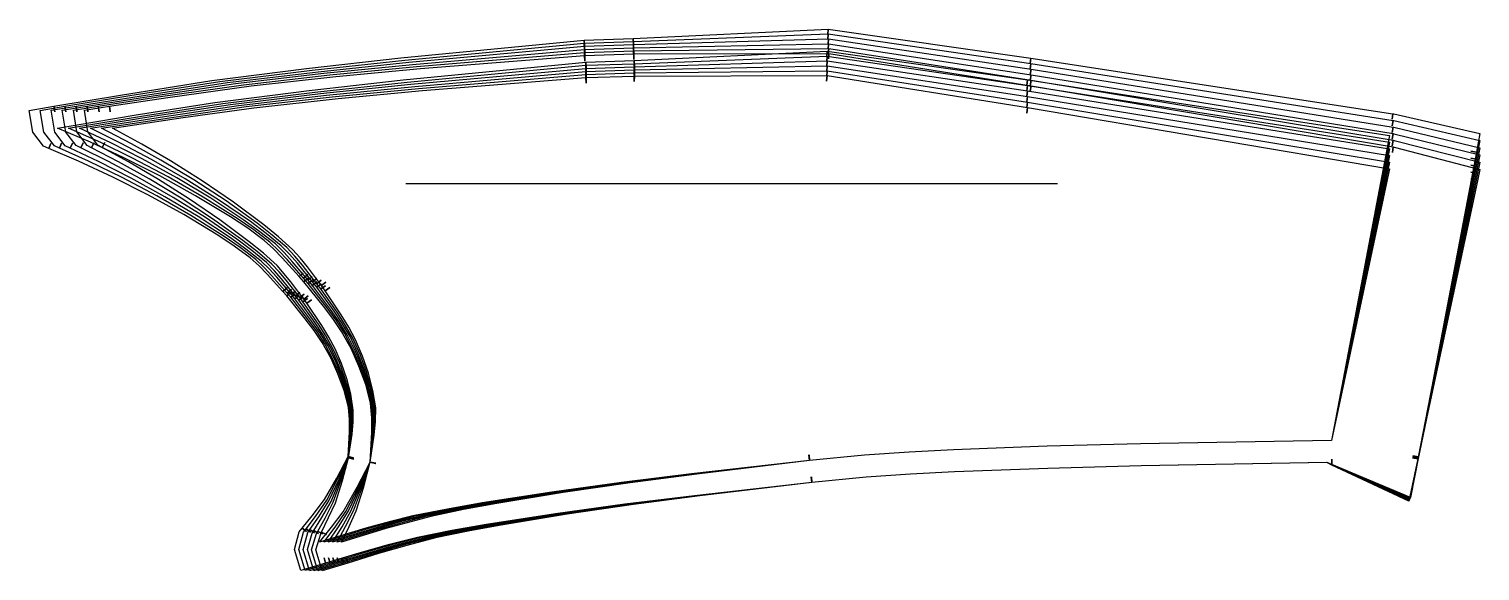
# Model space of a CAD drawing. Header units: inches. Extents: x 0 to 25.8, y 0 to 9.7.
import ezdxf

# ---------------------------------------------------------------- set-up
doc = ezdxf.new("R2010")
doc.units = ezdxf.units.IN

msp = doc.modelspace()

# ---------------------------------------------------------------- linework, layer by layer
at = {"layer": 'T001L001'}
for points in [[(4.812, 0.696), (4.867, 0.764), (4.943, 0.701), (4.867, 0.764), (5.044, 0.98), (5.264, 1.273), (5.483, 1.652), (5.686, 2.039), (5.781, 2.014), (5.686, 2.039), (5.709, 2.479), (5.709, 2.698), (5.69, 2.915), (5.612, 3.216), (5.503, 3.509), (5.374, 3.793), (5.224, 4.068), (5.079, 4.284), (4.922, 4.493), (4.592, 4.9), (4.667, 4.964), (4.592, 4.9), (4.524, 4.976), (4.597, 5.041), (4.524, 4.976), (4.243, 5.285), (4.097, 5.434), (3.942, 5.574), (3.657, 5.785), (3.362, 5.982), (2.755, 6.35), (2.131, 6.694), (1.495, 7.015), (0.88, 7.299), (0.35, 7.525), (0.389, 7.615), (0.35, 7.525), (0.256, 7.565), (0.065, 7.813), (0, 8.201), (0.44, 8.275), (0.457, 8.178), (0.44, 8.275), (1.627, 8.476), (3.258, 8.733), (4.94, 8.948), (6.625, 9.136), (9.891, 9.453), (9.898, 9.355), (9.891, 9.453), (10.764, 9.483), (10.768, 9.385), (10.764, 9.483), (14.235, 9.651), (14.231, 9.553), (14.235, 9.651), (17.847, 9.134), (17.833, 9.037), (17.847, 9.134), (24.297, 8.143), (24.282, 8.045), (24.297, 8.143), (24.311, 8.141), (25.847, 7.79), (25.784, 7.459), (25.687, 7.477), (25.784, 7.459), (24.749, 2.03), (24.652, 2.049), (24.749, 2.03), (24.611, 1.311), (23.209, 1.896), (23.208, 1.994), (23.209, 1.896), (23.126, 1.93), (19.812, 1.871), (18.15, 1.827), (16.489, 1.766), (15.7, 1.724), (14.913, 1.67), (13.946, 1.578), (13.935, 1.675), (13.946, 1.578), (11.855, 1.341), (10.616, 1.188), (9.379, 1.017), (8.146, 0.826), (7.532, 0.718), (6.92, 0.595), (6.397, 0.464), (5.878, 0.318), (5.283, 0.139), (5.255, 0.234), (5.283, 0.139), (4.843, 0.007), (4.731, 0.385), (4.812, 0.696)], [(4.89, 0.69), (4.936, 0.751), (5.014, 0.692), (4.936, 0.751), (5.102, 0.972), (5.303, 1.263), (5.503, 1.644), (5.688, 2.034), (5.783, 2.009), (5.688, 2.034), (5.718, 2.471), (5.722, 2.689), (5.707, 2.905), (5.636, 3.202), (5.534, 3.491), (5.413, 3.773), (5.27, 4.044), (5.131, 4.26), (4.981, 4.468), (4.664, 4.873), (4.74, 4.936), (4.664, 4.873), (4.599, 4.948), (4.673, 5.013), (4.599, 4.948), (4.327, 5.257), (4.187, 5.407), (4.038, 5.547), (3.761, 5.759), (3.475, 5.958), (2.884, 6.331), (2.277, 6.679), (1.657, 7.006), (1.058, 7.295), (0.541, 7.528), (0.581, 7.617), (0.541, 7.528), (0.451, 7.568), (0.261, 7.814), (0.197, 8.202), (0.638, 8.275), (0.654, 8.178), (0.638, 8.275), (1.796, 8.467), (3.398, 8.715), (5.044, 8.92), (6.694, 9.098), (9.892, 9.398), (9.898, 9.3), (9.892, 9.398), (10.766, 9.428), (10.77, 9.33), (10.766, 9.428), (14.238, 9.564), (14.232, 9.466), (14.238, 9.564), (17.848, 9.035), (17.834, 8.938), (17.848, 9.035), (24.298, 8.024), (24.282, 7.927), (24.298, 8.024), (24.312, 8.022), (25.847, 7.664), (25.782, 7.334), (25.686, 7.353), (25.782, 7.334), (24.747, 2.024), (24.651, 2.043), (24.747, 2.024), (24.606, 1.299), (23.209, 1.894), (23.208, 1.992), (23.209, 1.894), (23.125, 1.93), (19.812, 1.871), (18.15, 1.827), (16.489, 1.766), (15.7, 1.724), (14.913, 1.67), (13.946, 1.578), (13.936, 1.676), (13.946, 1.578), (11.874, 1.34), (10.646, 1.186), (9.421, 1.016), (8.199, 0.824), (7.59, 0.716), (6.984, 0.594), (6.464, 0.463), (5.948, 0.316), (5.362, 0.14), (5.334, 0.234), (5.362, 0.14), (4.919, 0.006), (4.807, 0.383), (4.89, 0.69)], [(4.967, 0.683), (5.005, 0.737), (5.086, 0.682), (5.005, 0.737), (5.16, 0.964), (5.341, 1.251), (5.523, 1.636), (5.689, 2.029), (5.785, 2.005), (5.689, 2.029), (5.727, 2.463), (5.735, 2.679), (5.724, 2.895), (5.66, 3.187), (5.566, 3.473), (5.451, 3.752), (5.316, 4.021), (5.184, 4.236), (5.04, 4.443), (4.736, 4.847), (4.813, 4.908), (4.736, 4.847), (4.673, 4.922), (4.748, 4.985), (4.673, 4.922), (4.412, 5.23), (4.277, 5.379), (4.133, 5.52), (3.865, 5.733), (3.587, 5.934), (3.013, 6.311), (2.422, 6.665), (1.819, 6.998), (1.236, 7.293), (0.731, 7.531), (0.773, 7.62), (0.731, 7.531), (0.645, 7.571), (0.457, 7.815), (0.394, 8.204), (0.837, 8.276), (0.852, 8.178), (0.837, 8.276), (1.965, 8.458), (3.538, 8.696), (5.149, 8.891), (6.764, 9.06), (9.893, 9.343), (9.899, 9.245), (9.893, 9.343), (10.768, 9.373), (10.771, 9.274), (10.768, 9.373), (14.24, 9.477), (14.234, 9.379), (14.24, 9.477), (17.85, 8.937), (17.835, 8.84), (17.85, 8.937), (24.299, 7.906), (24.283, 7.809), (24.299, 7.906), (24.314, 7.904), (25.846, 7.537), (25.781, 7.209), (25.685, 7.229), (25.781, 7.209), (24.746, 2.017), (24.649, 2.037), (24.746, 2.017), (24.6, 1.285), (23.209, 1.892), (23.208, 1.991), (23.209, 1.892), (23.123, 1.93), (19.812, 1.871), (18.15, 1.827), (16.489, 1.766), (15.7, 1.724), (14.913, 1.67), (13.946, 1.578), (13.936, 1.676), (13.946, 1.578), (11.893, 1.339), (10.677, 1.185), (9.462, 1.014), (8.252, 0.822), (7.649, 0.714), (7.048, 0.592), (6.531, 0.461), (6.018, 0.314), (5.442, 0.14), (5.413, 0.234), (5.442, 0.14), (4.995, 0.005), (4.883, 0.382), (4.967, 0.683)], [(5.044, 0.673), (5.074, 0.723), (5.158, 0.67), (5.074, 0.723), (5.218, 0.953), (5.38, 1.239), (5.543, 1.628), (5.69, 2.024), (5.786, 2.001), (5.69, 2.024), (5.736, 2.455), (5.748, 2.67), (5.742, 2.885), (5.684, 3.173), (5.597, 3.456), (5.49, 3.732), (5.362, 3.999), (5.236, 4.212), (5.099, 4.418), (4.807, 4.821), (4.885, 4.88), (4.807, 4.821), (4.747, 4.895), (4.824, 4.957), (4.747, 4.895), (4.497, 5.203), (4.367, 5.352), (4.228, 5.493), (3.968, 5.708), (3.699, 5.911), (3.142, 6.292), (2.568, 6.651), (1.981, 6.989), (1.414, 7.29), (0.921, 7.534), (0.965, 7.622), (0.921, 7.534), (0.839, 7.575), (0.654, 7.817), (0.592, 8.206), (1.035, 8.276), (1.05, 8.179), (1.035, 8.276), (2.134, 8.45), (3.678, 8.678), (5.254, 8.863), (6.834, 9.022), (9.893, 9.288), (9.899, 9.19), (9.893, 9.288), (10.77, 9.318), (10.772, 9.219), (10.77, 9.318), (14.243, 9.39), (14.236, 9.292), (14.243, 9.39), (17.851, 8.838), (17.835, 8.741), (17.851, 8.838), (24.3, 7.788), (24.284, 7.691), (24.3, 7.788), (24.315, 7.785), (25.846, 7.409), (25.78, 7.085), (25.683, 7.104), (25.78, 7.085), (24.745, 2.011), (24.648, 2.03), (24.745, 2.011), (24.594, 1.272), (23.209, 1.891), (23.208, 1.989), (23.209, 1.891), (23.121, 1.93), (19.812, 1.871), (18.15, 1.827), (16.489, 1.766), (15.7, 1.724), (14.913, 1.67), (13.947, 1.578), (13.936, 1.676), (13.947, 1.578), (11.913, 1.338), (10.707, 1.184), (9.504, 1.012), (8.305, 0.821), (7.707, 0.713), (7.112, 0.591), (6.598, 0.46), (6.088, 0.313), (5.521, 0.14), (5.492, 0.234), (5.521, 0.14), (5.071, 0.003), (4.958, 0.38), (5.044, 0.673)], [(5.172, 0.515), (5.388, 0.781), (5.594, 1.055), (5.845, 1.491), (6.08, 1.938), (6.174, 1.912), (6.08, 1.938), (6.106, 2.467), (6.106, 2.73), (6.084, 2.991), (5.998, 3.323), (5.878, 3.646), (5.736, 3.961), (5.569, 4.264), (5.415, 4.495), (5.248, 4.717), (4.896, 5.151), (4.971, 5.215), (4.896, 5.151), (4.812, 5.244), (4.885, 5.31), (4.812, 5.244), (4.51, 5.576), (4.353, 5.737), (4.188, 5.887), (3.895, 6.103), (3.592, 6.305), (2.968, 6.683), (2.328, 7.036), (1.676, 7.365), (1.094, 7.634), (0.506, 7.887), (1.908, 8.122), (3.313, 8.343), (4.989, 8.557), (6.667, 8.744), (9.917, 9.06), (9.924, 8.962), (9.917, 9.06), (10.78, 9.09), (10.784, 8.991), (10.78, 9.09), (14.217, 9.256), (14.212, 9.157), (14.217, 9.256), (17.789, 8.745), (17.775, 8.647), (17.789, 8.745), (24.237, 7.754), (23.202, 2.325), (19.802, 2.264), (18.136, 2.221), (16.47, 2.159), (15.676, 2.117), (14.882, 2.062), (13.905, 1.969), (13.895, 2.067), (13.905, 1.969), (11.803, 1.731), (10.556, 1.577), (9.312, 1.405), (8.071, 1.212), (7.453, 1.103), (6.838, 0.981), (6.418, 0.877), (6.002, 0.761), (5.172, 0.515)], [(5.251, 0.515), (5.451, 0.783), (5.641, 1.059), (5.869, 1.493), (6.08, 1.938), (6.175, 1.913), (6.08, 1.938), (6.115, 2.457), (6.12, 2.716), (6.102, 2.973), (6.024, 3.302), (5.911, 3.622), (5.777, 3.934), (5.619, 4.234), (5.471, 4.464), (5.311, 4.686), (4.972, 5.119), (5.048, 5.181), (4.972, 5.119), (4.891, 5.212), (4.965, 5.277), (4.891, 5.212), (4.6, 5.544), (4.449, 5.704), (4.289, 5.855), (4.005, 6.073), (3.71, 6.277), (3.103, 6.659), (2.48, 7.018), (1.844, 7.353), (1.277, 7.628), (0.702, 7.887), (2.076, 8.113), (3.452, 8.325), (5.092, 8.529), (6.735, 8.706), (9.917, 9.005), (9.923, 8.907), (9.917, 9.005), (10.78, 9.034), (10.784, 8.936), (10.78, 9.034), (14.217, 9.169), (14.211, 9.071), (14.217, 9.169), (17.789, 8.646), (17.775, 8.549), (17.789, 8.646), (24.237, 7.635), (23.202, 2.325), (19.802, 2.264), (18.136, 2.221), (16.47, 2.159), (15.676, 2.117), (14.882, 2.062), (13.905, 1.969), (13.895, 2.067), (13.905, 1.969), (11.822, 1.73), (10.586, 1.575), (9.353, 1.403), (8.124, 1.21), (7.511, 1.102), (6.901, 0.98), (6.485, 0.876), (6.073, 0.76), (5.251, 0.515)], [(5.121, 0.667), (5.144, 0.707), (5.23, 0.659), (5.144, 0.707), (5.276, 0.943), (5.419, 1.225), (5.563, 1.619), (5.691, 2.018), (5.787, 1.997), (5.691, 2.018), (5.745, 2.447), (5.762, 2.661), (5.759, 2.875), (5.708, 3.16), (5.628, 3.438), (5.528, 3.712), (5.408, 3.976), (5.288, 4.188), (5.157, 4.393), (4.879, 4.795), (4.958, 4.853), (4.879, 4.795), (4.822, 4.869), (4.9, 4.929), (4.822, 4.869), (4.582, 5.176), (4.457, 5.325), (4.323, 5.466), (4.072, 5.683), (3.811, 5.887), (3.27, 6.273), (2.713, 6.637), (2.143, 6.981), (1.593, 7.287), (1.111, 7.538), (1.157, 7.625), (1.111, 7.538), (1.033, 7.578), (0.85, 7.818), (0.79, 8.208), (1.233, 8.276), (1.248, 8.179), (1.233, 8.276), (2.303, 8.441), (3.818, 8.659), (5.359, 8.834), (6.903, 8.984), (9.894, 9.233), (9.9, 9.135), (9.894, 9.233), (10.771, 9.263), (10.774, 9.164), (10.771, 9.263), (14.245, 9.303), (14.238, 9.205), (14.245, 9.303), (17.852, 8.74), (17.836, 8.642), (17.852, 8.74), (24.301, 7.67), (24.285, 7.572), (24.301, 7.67), (24.317, 7.667), (25.845, 7.281), (25.778, 6.959), (25.682, 6.979), (25.778, 6.959), (24.743, 2.003), (24.647, 2.024), (24.743, 2.003), (24.587, 1.257), (23.209, 1.889), (23.208, 1.987), (23.209, 1.889), (23.119, 1.93), (19.812, 1.871), (18.15, 1.827), (16.489, 1.766), (15.7, 1.724), (14.913, 1.67), (13.947, 1.578), (13.936, 1.676), (13.947, 1.578), (11.932, 1.337), (10.738, 1.182), (9.546, 1.011), (8.358, 0.819), (7.766, 0.711), (7.176, 0.589), (6.665, 0.458), (6.158, 0.311), (5.6, 0.14), (5.572, 0.234), (5.6, 0.14), (5.147, 0.001), (5.033, 0.378), (5.121, 0.667)], [(5.329, 0.515), (5.514, 0.785), (5.688, 1.062), (5.892, 1.495), (6.08, 1.938), (6.175, 1.914), (6.08, 1.938), (6.124, 2.448), (6.134, 2.703), (6.121, 2.956), (6.049, 3.281), (5.945, 3.597), (5.818, 3.906), (5.668, 4.205), (5.527, 4.434), (5.373, 4.655), (5.048, 5.086), (5.125, 5.148), (5.048, 5.086), (4.971, 5.18), (5.046, 5.243), (4.971, 5.18), (4.69, 5.512), (4.544, 5.672), (4.389, 5.823), (4.114, 6.042), (3.828, 6.249), (3.238, 6.636), (2.632, 7), (2.013, 7.341), (1.46, 7.622), (0.899, 7.887), (2.244, 8.103), (3.59, 8.306), (5.195, 8.5), (6.804, 8.668), (9.917, 8.95), (9.923, 8.852), (9.917, 8.95), (10.78, 8.979), (10.783, 8.881), (10.78, 8.979), (14.217, 9.083), (14.211, 8.984), (14.217, 9.083), (17.789, 8.548), (17.774, 8.45), (17.789, 8.548), (24.237, 7.517), (23.202, 2.325), (19.802, 2.264), (18.136, 2.221), (16.47, 2.159), (15.676, 2.117), (14.882, 2.062), (13.905, 1.969), (13.894, 2.067), (13.905, 1.969), (11.841, 1.729), (10.616, 1.574), (9.394, 1.401), (8.176, 1.208), (7.569, 1.1), (6.965, 0.978), (6.553, 0.874), (6.144, 0.759), (5.329, 0.515)], [(5.198, 0.66), (5.213, 0.691), (5.301, 0.647), (5.213, 0.691), (5.459, 1.211), (5.583, 1.609), (5.691, 2.013), (5.788, 1.993), (5.691, 2.013), (5.754, 2.439), (5.775, 2.652), (5.777, 2.866), (5.732, 3.146), (5.659, 3.422), (5.567, 3.692), (5.454, 3.954), (5.341, 4.165), (5.216, 4.369), (4.95, 4.769), (5.031, 4.826), (4.95, 4.769), (4.896, 4.843), (4.975, 4.902), (4.896, 4.843), (4.666, 5.15), (4.418, 5.44), (4.176, 5.659), (3.923, 5.864), (3.399, 6.255), (2.858, 6.624), (2.305, 6.974), (1.771, 7.285), (1.301, 7.541), (1.348, 7.628), (1.301, 7.541), (1.228, 7.581), (1.045, 7.82), (0.987, 8.209), (1.432, 8.276), (1.446, 8.179), (1.432, 8.276), (2.471, 8.433), (3.958, 8.641), (5.464, 8.806), (6.973, 8.947), (9.895, 9.178), (9.9, 9.079), (9.895, 9.178), (10.773, 9.208), (10.775, 9.109), (10.773, 9.208), (14.247, 9.217), (14.24, 9.118), (14.247, 9.217), (17.853, 8.641), (17.837, 8.544), (17.853, 8.641), (24.302, 7.551), (24.286, 7.454), (24.302, 7.551), (24.319, 7.548), (25.845, 7.152), (25.777, 6.834), (25.68, 6.854), (25.777, 6.834), (24.742, 1.996), (24.645, 2.016), (24.742, 1.996), (24.58, 1.242), (23.21, 1.887), (23.208, 1.985), (23.21, 1.887), (23.117, 1.93), (19.812, 1.871), (18.15, 1.827), (16.489, 1.766), (15.7, 1.724), (14.913, 1.67), (13.947, 1.578), (13.937, 1.676), (13.947, 1.578), (11.952, 1.337), (10.768, 1.181), (9.588, 1.009), (8.41, 0.817), (7.824, 0.709), (7.241, 0.588), (6.732, 0.456), (6.228, 0.309), (5.679, 0.14), (5.651, 0.234), (5.679, 0.14), (5.223, 0), (5.108, 0.376), (5.198, 0.66)], [(5.408, 0.515), (5.577, 0.787), (5.734, 1.065), (5.915, 1.497), (6.08, 1.938), (6.175, 1.915), (6.08, 1.938), (6.133, 2.439), (6.147, 2.689), (6.139, 2.938), (6.075, 3.259), (5.978, 3.572), (5.859, 3.879), (5.718, 4.176), (5.583, 4.403), (5.436, 4.624), (5.125, 5.054), (5.203, 5.114), (5.125, 5.054), (5.05, 5.148), (5.126, 5.209), (5.05, 5.148), (4.78, 5.479), (4.64, 5.64), (4.49, 5.791), (4.224, 6.012), (3.947, 6.221), (3.374, 6.612), (2.784, 6.981), (2.181, 7.329), (1.643, 7.615), (1.096, 7.887), (2.411, 8.094), (3.729, 8.287), (5.299, 8.471), (6.872, 8.63), (9.917, 8.895), (9.923, 8.796), (9.917, 8.895), (10.78, 8.924), (10.783, 8.826), (10.78, 8.924), (14.217, 8.996), (14.21, 8.898), (14.217, 8.996), (17.789, 8.449), (17.774, 8.352), (17.789, 8.449), (24.237, 7.399), (23.202, 2.325), (19.802, 2.264), (18.136, 2.221), (16.47, 2.159), (15.676, 2.117), (14.882, 2.062), (13.905, 1.969), (13.894, 2.067), (13.905, 1.969), (11.859, 1.728), (10.646, 1.572), (9.435, 1.399), (8.228, 1.207), (7.627, 1.098), (7.028, 0.976), (6.62, 0.873), (6.215, 0.758), (5.408, 0.515)], [(5.487, 0.515), (5.64, 0.789), (5.781, 1.068), (5.939, 1.499), (6.08, 1.938), (6.176, 1.916), (6.08, 1.938), (6.142, 2.43), (6.161, 2.675), (6.158, 2.921), (6.101, 3.238), (6.012, 3.548), (5.901, 3.852), (5.767, 4.146), (5.639, 4.373), (5.499, 4.592), (5.201, 5.022), (5.28, 5.08), (5.201, 5.022), (5.129, 5.115), (5.207, 5.176), (5.129, 5.115), (4.87, 5.447), (4.735, 5.607), (4.591, 5.759), (4.333, 5.982), (4.065, 6.192), (3.509, 6.589), (2.936, 6.963), (2.349, 7.317), (1.825, 7.609), (1.293, 7.887), (2.579, 8.084), (3.867, 8.269), (5.402, 8.443), (6.94, 8.592), (9.917, 8.84), (9.923, 8.741), (9.917, 8.84), (10.78, 8.869), (10.783, 8.771), (10.78, 8.869), (14.217, 8.909), (14.21, 8.811), (14.217, 8.909), (17.789, 8.351), (17.774, 8.254), (17.789, 8.351), (24.237, 7.281), (23.202, 2.325), (19.802, 2.264), (18.136, 2.221), (16.47, 2.159), (15.676, 2.117), (14.882, 2.062), (13.905, 1.969), (13.894, 2.067), (13.905, 1.969), (11.878, 1.727), (10.676, 1.571), (9.476, 1.398), (8.28, 1.205), (7.685, 1.096), (7.091, 0.975), (6.687, 0.872), (6.286, 0.757), (5.487, 0.515)], [(5.565, 0.515), (5.702, 0.791), (5.828, 1.071), (5.962, 1.501), (6.08, 1.938), (6.176, 1.917), (6.08, 1.938), (6.151, 2.421), (6.174, 2.662), (6.176, 2.904), (6.127, 3.216), (6.045, 3.523), (5.942, 3.824), (5.817, 4.117), (5.695, 4.342), (5.562, 4.561), (5.277, 4.99), (5.358, 5.046), (5.277, 4.99), (5.208, 5.083), (5.287, 5.142), (5.208, 5.083), (4.96, 5.414), (4.831, 5.575), (4.692, 5.727), (4.443, 5.952), (4.183, 6.164), (3.644, 6.565), (3.087, 6.945), (2.518, 7.305), (2.008, 7.603), (1.49, 7.887), (2.747, 8.075), (4.006, 8.25), (5.506, 8.414), (7.009, 8.555), (9.917, 8.785), (9.923, 8.686), (9.917, 8.785), (10.78, 8.814), (10.782, 8.716), (10.78, 8.814), (14.217, 8.823), (14.209, 8.725), (14.217, 8.823), (17.789, 8.253), (17.773, 8.155), (17.789, 8.253), (24.237, 7.163), (23.202, 2.325), (19.802, 2.264), (18.136, 2.221), (16.47, 2.159), (15.676, 2.117), (14.882, 2.062), (13.905, 1.969), (13.894, 2.067), (13.905, 1.969), (11.897, 1.726), (10.706, 1.57), (9.518, 1.396), (8.333, 1.203), (7.742, 1.095), (7.155, 0.973), (6.357, 0.756), (5.565, 0.515)], [(6.711, 6.899), (18.321, 6.899)]]:
    msp.add_lwpolyline(points, dxfattribs=at)

doc.saveas('drawing.dxf')
